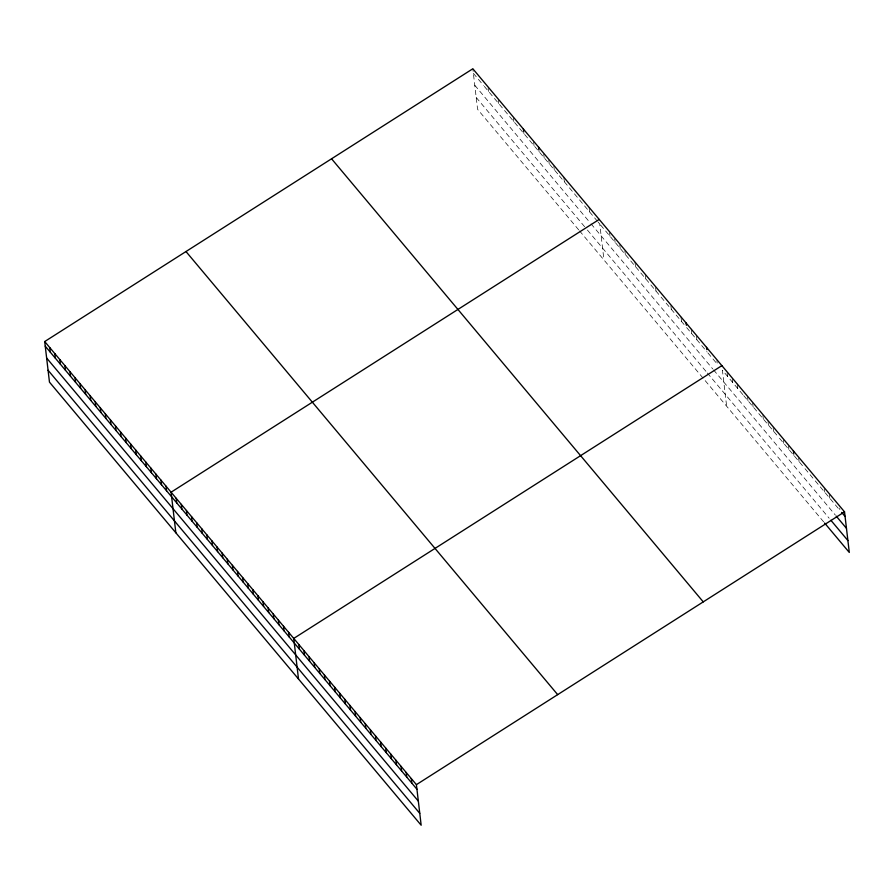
<?xml version="1.0" encoding="UTF-8"?>
<svg xmlns="http://www.w3.org/2000/svg" width="894" height="894" viewBox="0 0 894 894"><rect width="100%" height="100%" fill="white"/><g stroke="black" fill="none" stroke-linecap="round" stroke-linejoin="round"><path stroke-width="0.67" stroke-dasharray="4.47 3.35" d="M473.373 73.353L483.486 85.411M484.324 86.416L493.6 97.457M494.438 98.463L503.702 109.515M504.551 110.521L558.471 174.799M559.309 175.805L568.584 186.846M569.422 187.852L578.686 198.904M579.535 199.91L597.226 220.997M598.064 222.003L599.751 224.014L603.975 259.998M600.6 225.02L650.005 283.923M650.866 284.94L660.23 296.104M661.079 297.121L684.927 325.55M686.637 327.584L707.076 351.957M707.936 352.974L717.301 364.137L716.899 360.695M742.858 394.6L722.408 370.228L726.643 406.222M743.707 395.617L778.629 437.255M779.479 438.261L804.187 467.718M805.036 468.724L814.412 479.899M815.261 480.916L839.958 510.362L839.689 508.071M474.77 85.232L590.196 222.829M591.035 223.835L712.73 368.909M713.591 369.926L835.398 515.134M476.211 97.468L584.888 227.031M587.414 230.049L706.506 372.005M707.355 373.022L829.163 518.229M578.709 229.87L477.597 109.347L472.837 68.771M579.547 230.875L823.743 521.984M829.33 494.74L829.744 498.181M824.223 488.638L824.626 492.08M798.666 458.175L799.08 461.617M793.693 453.236L793.961 455.527M788.452 445.994L788.854 449.436M783.334 439.904L783.747 443.346M773.12 427.712L773.522 431.154M768.002 421.622L768.404 425.063M762.895 415.531L763.297 418.973M752.67 403.35L753.072 406.792M747.563 397.249L747.965 400.691M737.204 383.917L737.74 388.51M732.231 378.978L732.633 382.42M727.124 372.887L727.526 376.329M696.448 336.323L696.862 339.765M691.207 329.081L691.744 333.674M680.982 316.901L681.53 321.494M670.902 305.86L671.305 309.302M655.57 287.589L655.972 291.031M645.345 275.397L645.747 278.839M634.986 262.065L635.522 266.658M624.906 251.035L625.308 254.477M619.788 244.934L620.19 248.376M614.681 238.843L615.083 242.285M609.574 232.753L609.976 236.195M589.101 207.363L589.638 211.956M563.823 177.235L564.371 181.828M553.855 166.329L554.258 169.771M548.793 160.305L549.195 163.747M543.742 154.282L544.144 157.724M538.825 149.399L539.093 151.701M533.629 142.224L534.031 145.666M523.66 131.317L523.929 133.619M513.413 118.12L513.815 121.562M498.249 100.05L498.651 103.492M488.135 87.992L488.537 91.434"/><path stroke-width="1.34" d="M44.7 341.553L416.403 784.653L421.163 825.229L49.472 382.14L44.7 341.553L472.837 68.771L844.528 511.86L849.3 552.447L824.592 523.001M599.215 219.421L171.078 492.214L175.85 532.79M721.871 365.646L293.735 638.428L298.507 679.015M416.403 784.653L844.528 511.86M841.667 512.396L845.076 516.453M836.248 516.151L846.473 528.332M830.872 520.263L847.903 540.568M331.551 158.786L703.254 601.885M185.986 251.538L557.677 694.638M45.236 346.146L416.939 789.246M46.633 358.025L418.336 801.125M48.075 370.261L419.767 813.361M793.425 450.934L793.693 453.236M706.539 347.364L706.808 349.655M686.1 322.991L686.369 325.293M538.557 147.108L538.825 149.399M523.381 129.027L523.66 131.317M411.285 778.562L411.821 783.155M406.178 772.472L406.714 777.054M401.071 766.381L401.607 770.963M395.953 760.28L396.489 764.873M390.846 754.19L391.382 758.782M385.727 748.099L386.275 752.692M380.62 742.009L381.157 746.591M375.514 735.918L376.05 740.5M370.395 729.817L370.943 734.41M365.288 723.727L365.825 728.319M360.181 717.636L360.718 722.229M355.063 711.546L355.611 716.128M349.956 705.455L350.493 710.037M344.849 699.354L345.386 703.947M339.731 693.263L340.279 697.856M334.624 687.173L335.161 691.766M329.517 681.083L330.054 685.664M324.399 674.992L324.947 679.574M319.292 668.891L319.828 673.484M314.185 662.8L314.722 667.393M309.067 656.71L309.615 661.303M303.96 650.62L304.496 655.201M298.853 644.529L299.389 649.111M288.628 632.337L289.164 636.93M283.521 626.247L284.057 630.84M278.403 620.157L278.939 624.738M273.296 614.066L273.832 618.648M268.189 607.965L268.725 612.558M263.071 601.874L263.607 606.467M257.964 595.784L258.5 600.377M252.846 589.694L253.393 594.275M247.739 583.603L248.275 588.185M242.632 577.502L243.168 582.095M237.513 571.411L238.061 576.004M232.406 565.321L232.943 569.914M227.299 559.231L227.836 563.812M222.181 553.14L222.729 557.722M217.074 547.039L217.611 551.632M211.967 540.948L212.504 545.541M206.849 534.858L207.397 539.451M201.742 528.767L202.279 533.349M196.635 522.677L197.172 527.259M191.517 516.576L192.065 521.168M186.41 510.485L186.947 515.078M181.303 504.395L181.84 508.988M176.185 498.304L176.733 502.886M166.027 486.18L166.563 490.772M160.965 480.156L161.501 484.749M155.914 474.133L156.45 478.726M150.851 468.11L151.399 472.691M145.8 462.075L146.337 466.668M140.749 456.052L141.286 460.645M135.687 450.028L136.234 454.621M130.636 444.005L131.172 448.587M125.585 437.971L126.121 442.564M120.522 431.947L121.07 436.54M115.471 425.924L116.008 430.517M110.42 419.901L110.957 424.482M105.358 413.866L105.905 418.459M100.307 407.843L100.843 412.436M95.256 401.819L95.792 406.412M90.193 395.796L90.73 400.378M85.142 389.762L85.679 394.355M80.08 383.738L80.628 388.331M75.029 377.715L75.565 382.297M69.978 371.692L70.514 376.273M64.916 365.657L65.463 370.25M59.864 359.634L60.401 364.227M54.813 353.611L55.35 358.192M49.751 347.587L50.299 352.169"/></g></svg>
